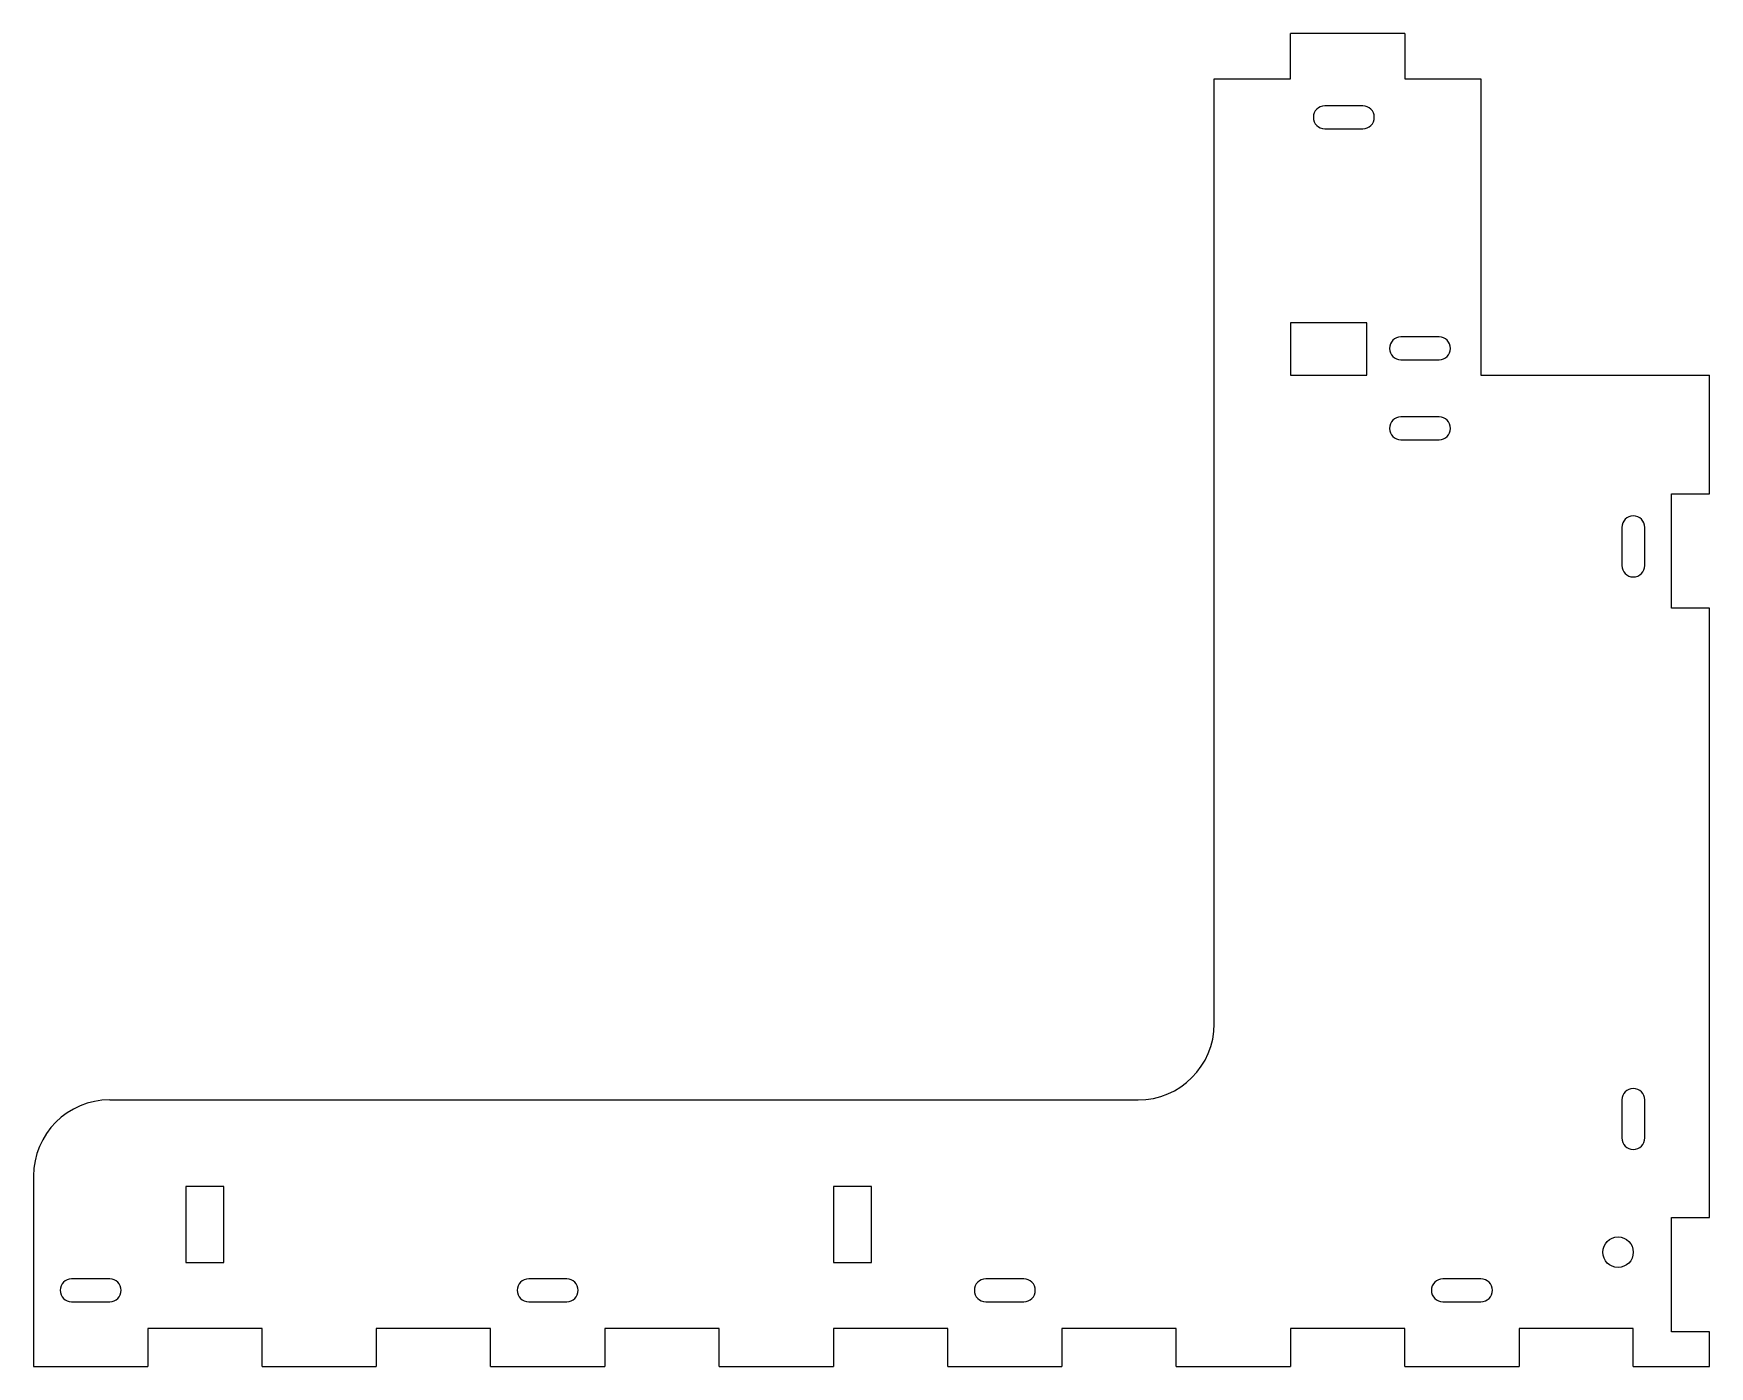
# Model space of a CAD drawing. Header units: millimetres. Extents: x -220 to 0, y 0 to 175.
import ezdxf

# ---------------------------------------------------------------- set-up
doc = ezdxf.new("R2010")
doc.units = ezdxf.units.MM

msp = doc.modelspace()

# ---------------------------------------------------------------- linework, layer by layer
at = {"color": 7, "linetype": 'Continuous', "lineweight": 25}
for p, q in [((-40, 175), (-55, 175)), ((-55, 169.04), (-55, 175)), ((-40, 175), (-40, 169.04)), ((-65, 45), (-65, 169.04)), ((-65, 169.04), (-55, 169.04)), ((-40, 169.04), (-30, 169.04)), ((-30, 169.04), (-30, 130.16)), ((-45.5, 165.5), (-50.5, 165.5)), ((-50.5, 162.5), (-45.5, 162.5)), ((-55, 137), (-55, 130.16)), ((-45, 137), (-55, 137)), ((-45, 130.16), (-45, 137)), ((-35.5, 135.16), (-40.5, 135.16)), ((-40.5, 132.16), (-35.5, 132.16)), ((-55, 130.16), (-45, 130.16)), ((-30, 130.16), (0, 130.16)), ((0, 114.55), (0, 130.16)), ((-35.5, 124.66), (-40.5, 124.66)), ((-40.5, 121.66), (-35.5, 121.66)), ((-5, 99.55), (-5, 114.55)), ((-5, 114.55), (0, 114.55)), ((-11.5, 110.16), (-11.5, 105.16)), ((-8.5, 105.16), (-8.5, 110.16)), ((0, 99.55), (-5, 99.55)), ((0, 19.55), (0, 99.55)), ((-210, 35), (-75, 35)), ((-11.5, 35), (-11.5, 30)), ((-8.5, 30), (-8.5, 35)), ((-220, 25), (-220, 0)), ((-200, 23.63), (-200, 13.63)), ((-195, 23.63), (-200, 23.63)), ((-195, 13.63), (-195, 23.63)), ((-110, 23.63), (-115, 23.63)), ((-115, 23.63), (-115, 13.63)), ((-110, 13.63), (-110, 23.63)), ((-5, 4.55), (-5, 19.55)), ((-5, 19.55), (0, 19.55)), ((-200, 13.63), (-195, 13.63)), ((-115, 13.63), (-110, 13.63)), ((-210, 11.5), (-215, 11.5)), ((-150, 11.5), (-155, 11.5)), ((-90, 11.5), (-95, 11.5)), ((-30, 11.5), (-35, 11.5)), ((-215, 8.5), (-210, 8.5)), ((-155, 8.5), (-150, 8.5)), ((-95, 8.5), (-90, 8.5)), ((-35, 8.5), (-30, 8.5)), ((-205, 5), (-205, 0)), ((-190, 5), (-205, 5)), ((-190, 0), (-190, 5)), ((-175, 5), (-175, 0)), ((-160, 5), (-175, 5)), ((-160, 0), (-160, 5)), ((-145, 5), (-145, 0)), ((-130, 5), (-145, 5)), ((-130, 0), (-130, 5)), ((-115, 5), (-115, 0)), ((-100, 5), (-115, 5)), ((-100, 0), (-100, 5)), ((-85, 5), (-85, 0)), ((-70, 5), (-85, 5)), ((-70, 0), (-70, 5)), ((-55, 5), (-55, 0)), ((-40, 5), (-55, 5)), ((-40, 0), (-40, 5)), ((-25, 5), (-25, 0)), ((-10, 5), (-25, 5)), ((-10, 0), (-10, 5)), ((0, 4.55), (-5, 4.55)), ((0, 0), (0, 4.55)), ((-220, 0), (-205, 0)), ((-190, 0), (-175, 0)), ((-160, 0), (-145, 0)), ((-130, 0), (-115, 0)), ((-100, 0), (-85, 0)), ((-70, 0), (-55, 0)), ((-40, 0), (-25, 0)), ((-10, 0), (0, 0))]:
    msp.add_line(p, q, dxfattribs=at)
msp.add_circle((-12, 15), 2, dxfattribs=at)
for centre, radius, start, end in [((-50.5, 164), 1.5, 90, 270), ((-45.5, 164), 1.5, 270, 90), ((-40.5, 133.66), 1.5, 90, 270), ((-35.5, 133.66), 1.5, 270, 90), ((-40.5, 123.16), 1.5, 90, 270), ((-35.5, 123.16), 1.5, 270, 90), ((-10, 110.16), 1.5, 0, 180), ((-10, 105.16), 1.5, 180, 0), ((-75, 45), 10, 270, 0), ((-10, 35), 1.5, 0, 180), ((-210, 25), 10, 90, 180), ((-10, 30), 1.5, 180, 0), ((-215, 10), 1.5, 90, 270), ((-210, 10), 1.5, 270, 90), ((-155, 10), 1.5, 90, 270), ((-150, 10), 1.5, 270, 90), ((-95, 10), 1.5, 90, 270), ((-90, 10), 1.5, 270, 90), ((-35, 10), 1.5, 90, 270), ((-30, 10), 1.5, 270, 90)]:
    msp.add_arc(centre, radius, start, end, dxfattribs=at)

doc.saveas('drawing.dxf')
